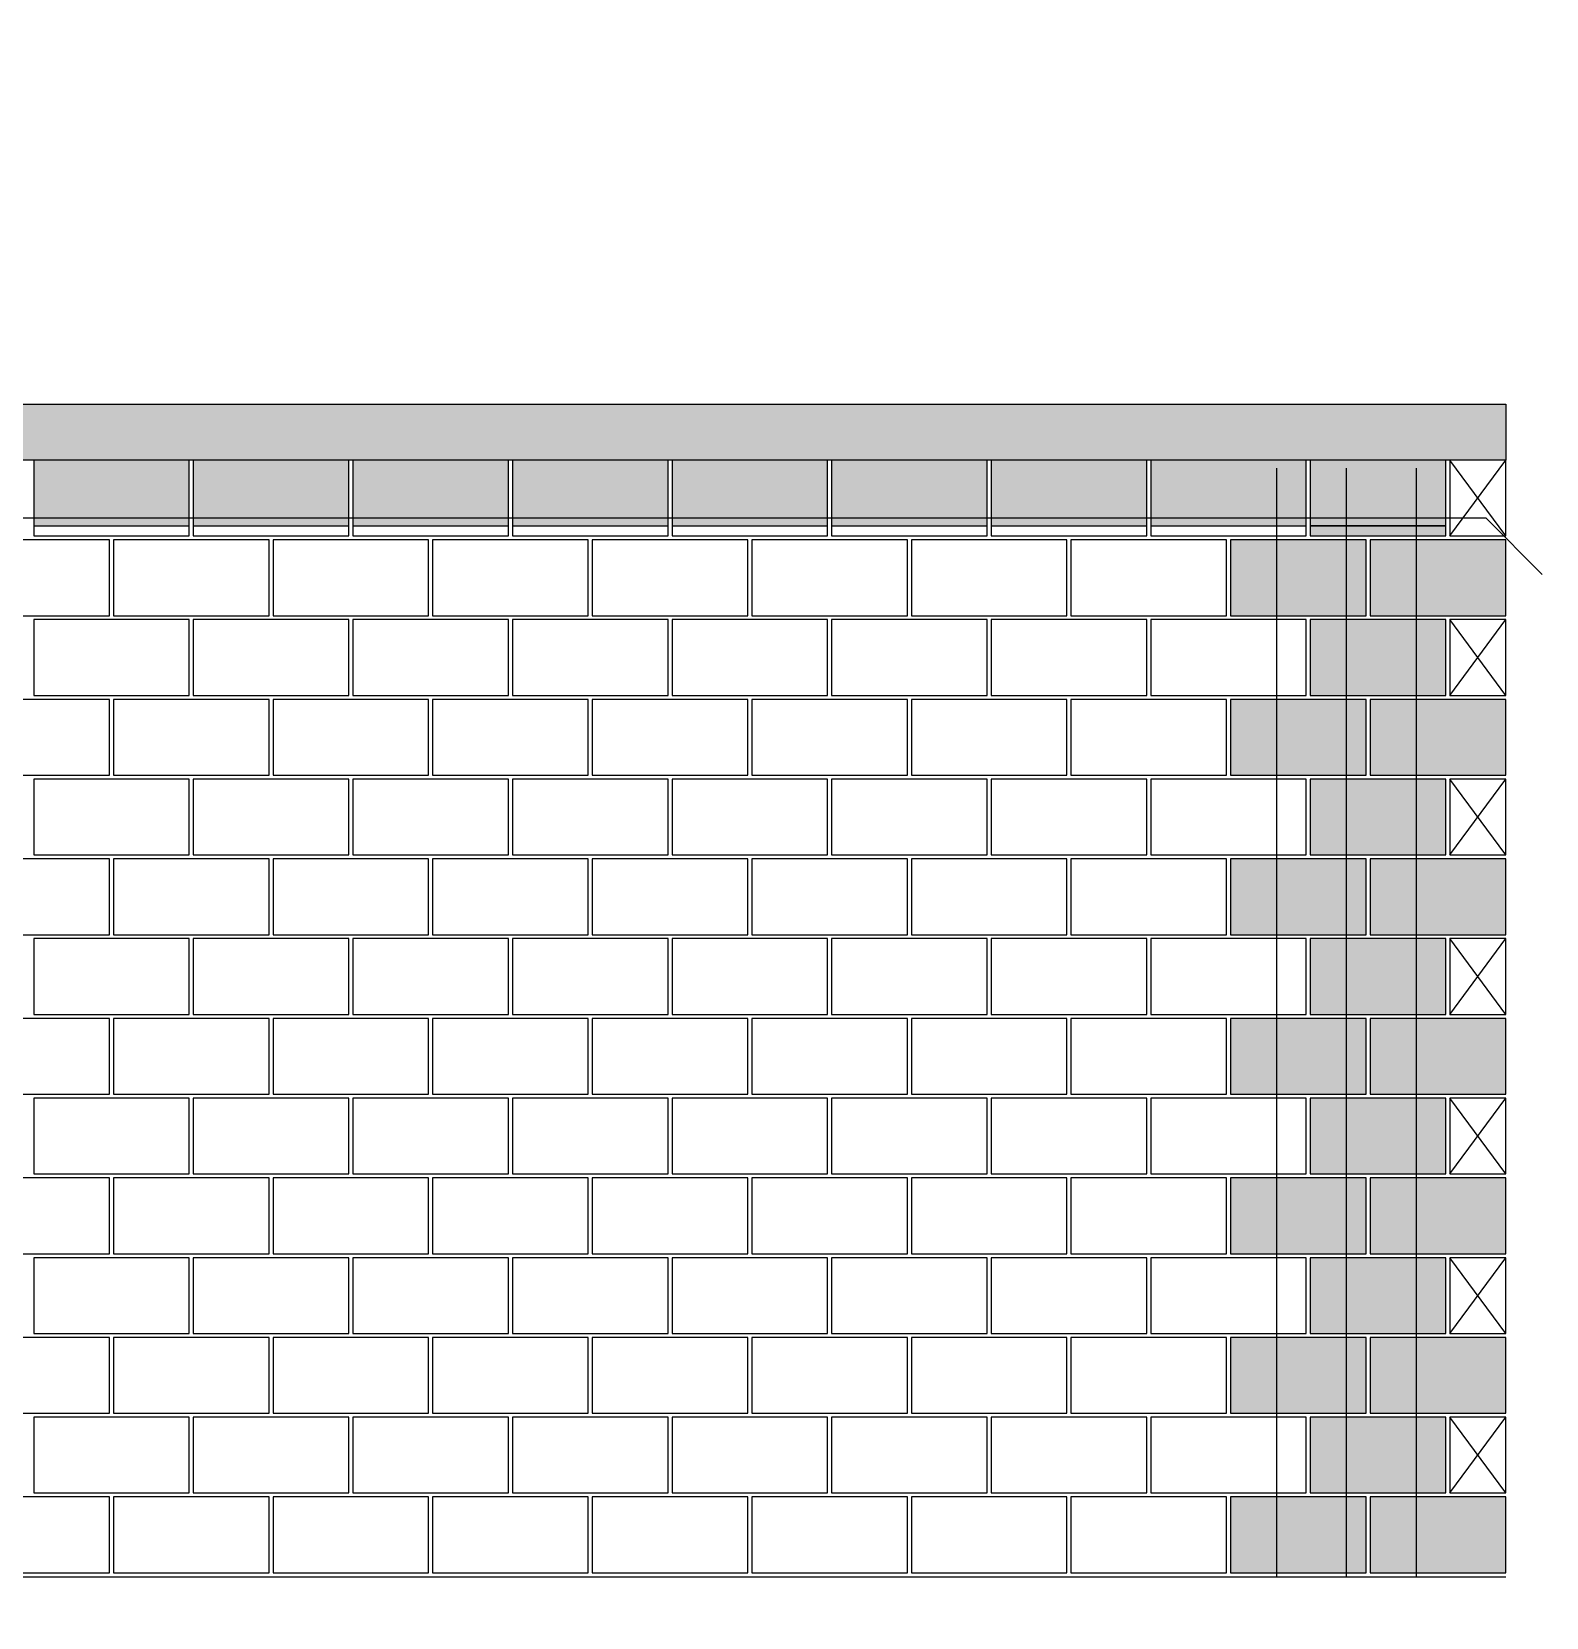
# Model space of a CAD drawing. Extents: x -1.9 to 86, y -1.6 to 60.9.
# Drawn here: x 23.85 to 31.44, y 29.23 to 37.19 of the extents above; entities that cross this region are included whole.
import ezdxf

# ---------------------------------------------------------------- set-up
doc = ezdxf.new("R2010")
doc.units = 0
doc.header["$MEASUREMENT"] = 0
for name, color, linetype in [('PENA_01', 1, 'CONTINUOUS'), ('PENA_02', 2, 'CONTINUOUS'), ('PENA_03', 3, 'CONTINUOUS'), ('PENA_05', 5, 'CONTINUOUS'), ('PENA_09', 254, 'CONTINUOUS'), ('PENA_11', 252, 'CONTINUOUS'), ('PENA_21', 100, 'CONTINUOUS')]:
    doc.layers.add(name, color=color, linetype=linetype)

msp = doc.modelspace()

# ---------------------------------------------------------------- linework, layer by layer
at = {"layer": 'PENA_01', "linetype": 'Continuous'}
for p, q in [((23.8574, 34.7075), (24.6374, 34.7075)), ((24.6574, 34.7075), (25.4374, 34.7075)), ((25.4574, 34.7075), (26.2374, 34.7075)), ((26.2574, 34.7075), (27.0374, 34.7075)), ((27.0574, 34.7075), (27.8374, 34.7075)), ((27.8574, 34.7075), (28.6374, 34.7075)), ((28.6574, 34.7075), (29.4374, 34.7075)), ((29.4574, 34.7075), (30.2374, 34.7075)), ((30.2574, 34.7075), (30.9374, 34.7075))]:
    msp.add_line(p, q, dxfattribs=at)
at = {"layer": 'PENA_02', "linetype": 'Continuous'}
for p, q in [((31.2374, 35.0375), (30.9574, 35.0375)), ((30.9574, 35.0375), (30.9574, 34.6575)), ((31.2374, 34.6575), (31.2374, 35.0375)), ((30.9574, 34.6575), (31.2374, 34.6575)), ((31.2374, 34.2375), (30.9574, 34.2375)), ((30.9574, 34.2375), (30.9574, 33.8575)), ((31.2374, 33.8575), (31.2374, 34.2375)), ((30.9574, 33.8575), (31.2374, 33.8575)), ((31.2374, 33.4375), (30.9574, 33.4375)), ((30.9574, 33.4375), (30.9574, 33.0575)), ((31.2374, 33.0575), (31.2374, 33.4375)), ((30.9574, 33.0575), (31.2374, 33.0575)), ((31.2374, 32.6375), (30.9574, 32.6375)), ((30.9574, 32.6375), (30.9574, 32.2575)), ((31.2374, 32.2575), (31.2374, 32.6375)), ((30.9574, 32.2575), (31.2374, 32.2575)), ((31.2374, 31.8375), (30.9574, 31.8375)), ((30.9574, 31.8375), (30.9574, 31.4575)), ((31.2374, 31.4575), (31.2374, 31.8375)), ((30.9574, 31.4575), (31.2374, 31.4575)), ((31.2374, 31.0375), (30.9574, 31.0375)), ((30.9574, 31.0375), (30.9574, 30.6575)), ((31.2374, 30.6575), (31.2374, 31.0375)), ((30.9574, 30.6575), (31.2374, 30.6575)), ((31.2374, 30.2375), (30.9574, 30.2375)), ((30.9574, 30.2375), (30.9574, 29.8575)), ((31.2374, 29.8575), (31.2374, 30.2375)), ((30.9574, 29.8575), (31.2374, 29.8575)), ((8.2574, 29.4375), (31.2374, 29.4375))]:
    msp.add_line(p, q, dxfattribs=at)
for points in [[(8.2574, 35.3175), (31.2374, 35.3175), (31.2374, 35.0375), (21.5374, 35.0375), (21.5374, 33.8575), (21.2574, 33.8575), (21.2574, 35.0375), (8.2574, 35.0375), (8.2574, 35.3175)], [(23.8574, 34.6575), (24.6374, 34.6575), (24.6374, 35.0375), (23.8574, 35.0375), (23.8574, 34.6575)], [(24.6574, 34.6575), (25.4374, 34.6575), (25.4374, 35.0375), (24.6574, 35.0375), (24.6574, 34.6575)], [(25.4574, 34.6575), (26.2374, 34.6575), (26.2374, 35.0375), (25.4574, 35.0375), (25.4574, 34.6575)], [(26.2574, 34.6575), (27.0374, 34.6575), (27.0374, 35.0375), (26.2574, 35.0375), (26.2574, 34.6575)], [(27.0574, 34.6575), (27.8374, 34.6575), (27.8374, 35.0375), (27.0574, 35.0375), (27.0574, 34.6575)], [(27.8574, 34.6575), (28.6374, 34.6575), (28.6374, 35.0375), (27.8574, 35.0375), (27.8574, 34.6575)], [(28.6574, 34.6575), (29.4374, 34.6575), (29.4374, 35.0375), (28.6574, 35.0375), (28.6574, 34.6575)], [(29.4574, 34.6575), (30.2374, 34.6575), (30.2374, 35.0375), (29.4574, 35.0375), (29.4574, 34.6575)], [(30.2574, 34.6575), (30.9374, 34.6575), (30.9374, 35.0375), (30.2574, 35.0375), (30.2574, 34.6575)], [(23.4574, 34.2575), (24.2374, 34.2575), (24.2374, 34.6375), (23.4574, 34.6375), (23.4574, 34.2575)], [(24.2574, 34.2575), (25.0374, 34.2575), (25.0374, 34.6375), (24.2574, 34.6375), (24.2574, 34.2575)], [(25.0574, 34.2575), (25.8374, 34.2575), (25.8374, 34.6375), (25.0574, 34.6375), (25.0574, 34.2575)], [(25.8574, 34.2575), (26.6374, 34.2575), (26.6374, 34.6375), (25.8574, 34.6375), (25.8574, 34.2575)], [(26.6574, 34.2575), (27.4374, 34.2575), (27.4374, 34.6375), (26.6574, 34.6375), (26.6574, 34.2575)], [(27.4574, 34.2575), (28.2374, 34.2575), (28.2374, 34.6375), (27.4574, 34.6375), (27.4574, 34.2575)], [(28.2574, 34.2575), (29.0374, 34.2575), (29.0374, 34.6375), (28.2574, 34.6375), (28.2574, 34.2575)], [(29.0574, 34.2575), (29.8374, 34.2575), (29.8374, 34.6375), (29.0574, 34.6375), (29.0574, 34.2575)], [(29.8574, 34.2575), (30.5374, 34.2575), (30.5374, 34.6375), (29.8574, 34.6375), (29.8574, 34.2575)], [(30.5574, 34.2575), (31.2374, 34.2575), (31.2374, 34.6375), (30.5574, 34.6375), (30.5574, 34.2575)], [(23.8574, 33.8575), (24.6374, 33.8575), (24.6374, 34.2375), (23.8574, 34.2375), (23.8574, 33.8575)], [(24.6574, 33.8575), (25.4374, 33.8575), (25.4374, 34.2375), (24.6574, 34.2375), (24.6574, 33.8575)], [(25.4574, 33.8575), (26.2374, 33.8575), (26.2374, 34.2375), (25.4574, 34.2375), (25.4574, 33.8575)], [(26.2574, 33.8575), (27.0374, 33.8575), (27.0374, 34.2375), (26.2574, 34.2375), (26.2574, 33.8575)], [(27.0574, 33.8575), (27.8374, 33.8575), (27.8374, 34.2375), (27.0574, 34.2375), (27.0574, 33.8575)], [(27.8574, 33.8575), (28.6374, 33.8575), (28.6374, 34.2375), (27.8574, 34.2375), (27.8574, 33.8575)], [(28.6574, 33.8575), (29.4374, 33.8575), (29.4374, 34.2375), (28.6574, 34.2375), (28.6574, 33.8575)], [(29.4574, 33.8575), (30.2374, 33.8575), (30.2374, 34.2375), (29.4574, 34.2375), (29.4574, 33.8575)], [(30.2574, 33.8575), (30.9374, 33.8575), (30.9374, 34.2375), (30.2574, 34.2375), (30.2574, 33.8575)], [(23.4574, 33.4575), (24.2374, 33.4575), (24.2374, 33.8375), (23.4574, 33.8375), (23.4574, 33.4575)], [(24.2574, 33.4575), (25.0374, 33.4575), (25.0374, 33.8375), (24.2574, 33.8375), (24.2574, 33.4575)], [(25.0574, 33.4575), (25.8374, 33.4575), (25.8374, 33.8375), (25.0574, 33.8375), (25.0574, 33.4575)], [(25.8574, 33.4575), (26.6374, 33.4575), (26.6374, 33.8375), (25.8574, 33.8375), (25.8574, 33.4575)], [(26.6574, 33.4575), (27.4374, 33.4575), (27.4374, 33.8375), (26.6574, 33.8375), (26.6574, 33.4575)], [(27.4574, 33.4575), (28.2374, 33.4575), (28.2374, 33.8375), (27.4574, 33.8375), (27.4574, 33.4575)], [(28.2574, 33.4575), (29.0374, 33.4575), (29.0374, 33.8375), (28.2574, 33.8375), (28.2574, 33.4575)], [(29.0574, 33.4575), (29.8374, 33.4575), (29.8374, 33.8375), (29.0574, 33.8375), (29.0574, 33.4575)], [(29.8574, 33.4575), (30.5374, 33.4575), (30.5374, 33.8375), (29.8574, 33.8375), (29.8574, 33.4575)], [(30.5574, 33.4575), (31.2374, 33.4575), (31.2374, 33.8375), (30.5574, 33.8375), (30.5574, 33.4575)], [(23.8574, 33.0575), (24.6374, 33.0575), (24.6374, 33.4375), (23.8574, 33.4375), (23.8574, 33.0575)], [(24.6574, 33.0575), (25.4374, 33.0575), (25.4374, 33.4375), (24.6574, 33.4375), (24.6574, 33.0575)], [(25.4574, 33.0575), (26.2374, 33.0575), (26.2374, 33.4375), (25.4574, 33.4375), (25.4574, 33.0575)], [(26.2574, 33.0575), (27.0374, 33.0575), (27.0374, 33.4375), (26.2574, 33.4375), (26.2574, 33.0575)], [(27.0574, 33.0575), (27.8374, 33.0575), (27.8374, 33.4375), (27.0574, 33.4375), (27.0574, 33.0575)], [(27.8574, 33.0575), (28.6374, 33.0575), (28.6374, 33.4375), (27.8574, 33.4375), (27.8574, 33.0575)], [(28.6574, 33.0575), (29.4374, 33.0575), (29.4374, 33.4375), (28.6574, 33.4375), (28.6574, 33.0575)], [(29.4574, 33.0575), (30.2374, 33.0575), (30.2374, 33.4375), (29.4574, 33.4375), (29.4574, 33.0575)], [(30.2574, 33.0575), (30.9374, 33.0575), (30.9374, 33.4375), (30.2574, 33.4375), (30.2574, 33.0575)], [(23.4574, 32.6575), (24.2374, 32.6575), (24.2374, 33.0375), (23.4574, 33.0375), (23.4574, 32.6575)], [(24.2574, 32.6575), (25.0374, 32.6575), (25.0374, 33.0375), (24.2574, 33.0375), (24.2574, 32.6575)], [(25.0574, 32.6575), (25.8374, 32.6575), (25.8374, 33.0375), (25.0574, 33.0375), (25.0574, 32.6575)], [(25.8574, 32.6575), (26.6374, 32.6575), (26.6374, 33.0375), (25.8574, 33.0375), (25.8574, 32.6575)], [(26.6574, 32.6575), (27.4374, 32.6575), (27.4374, 33.0375), (26.6574, 33.0375), (26.6574, 32.6575)], [(27.4574, 32.6575), (28.2374, 32.6575), (28.2374, 33.0375), (27.4574, 33.0375), (27.4574, 32.6575)], [(28.2574, 32.6575), (29.0374, 32.6575), (29.0374, 33.0375), (28.2574, 33.0375), (28.2574, 32.6575)], [(29.0574, 32.6575), (29.8374, 32.6575), (29.8374, 33.0375), (29.0574, 33.0375), (29.0574, 32.6575)], [(29.8574, 32.6575), (30.5374, 32.6575), (30.5374, 33.0375), (29.8574, 33.0375), (29.8574, 32.6575)], [(30.5574, 32.6575), (31.2374, 32.6575), (31.2374, 33.0375), (30.5574, 33.0375), (30.5574, 32.6575)], [(23.8574, 32.2575), (24.6374, 32.2575), (24.6374, 32.6375), (23.8574, 32.6375), (23.8574, 32.2575)], [(24.6574, 32.2575), (25.4374, 32.2575), (25.4374, 32.6375), (24.6574, 32.6375), (24.6574, 32.2575)], [(25.4574, 32.2575), (26.2374, 32.2575), (26.2374, 32.6375), (25.4574, 32.6375), (25.4574, 32.2575)], [(26.2574, 32.2575), (27.0374, 32.2575), (27.0374, 32.6375), (26.2574, 32.6375), (26.2574, 32.2575)], [(27.0574, 32.2575), (27.8374, 32.2575), (27.8374, 32.6375), (27.0574, 32.6375), (27.0574, 32.2575)], [(27.8574, 32.2575), (28.6374, 32.2575), (28.6374, 32.6375), (27.8574, 32.6375), (27.8574, 32.2575)], [(28.6574, 32.2575), (29.4374, 32.2575), (29.4374, 32.6375), (28.6574, 32.6375), (28.6574, 32.2575)], [(29.4574, 32.2575), (30.2374, 32.2575), (30.2374, 32.6375), (29.4574, 32.6375), (29.4574, 32.2575)], [(30.2574, 32.2575), (30.9374, 32.2575), (30.9374, 32.6375), (30.2574, 32.6375), (30.2574, 32.2575)], [(23.4574, 31.8575), (24.2374, 31.8575), (24.2374, 32.2375), (23.4574, 32.2375), (23.4574, 31.8575)], [(24.2574, 31.8575), (25.0374, 31.8575), (25.0374, 32.2375), (24.2574, 32.2375), (24.2574, 31.8575)], [(25.0574, 31.8575), (25.8374, 31.8575), (25.8374, 32.2375), (25.0574, 32.2375), (25.0574, 31.8575)], [(25.8574, 31.8575), (26.6374, 31.8575), (26.6374, 32.2375), (25.8574, 32.2375), (25.8574, 31.8575)], [(26.6574, 31.8575), (27.4374, 31.8575), (27.4374, 32.2375), (26.6574, 32.2375), (26.6574, 31.8575)], [(27.4574, 31.8575), (28.2374, 31.8575), (28.2374, 32.2375), (27.4574, 32.2375), (27.4574, 31.8575)], [(28.2574, 31.8575), (29.0374, 31.8575), (29.0374, 32.2375), (28.2574, 32.2375), (28.2574, 31.8575)], [(29.0574, 31.8575), (29.8374, 31.8575), (29.8374, 32.2375), (29.0574, 32.2375), (29.0574, 31.8575)], [(29.8574, 31.8575), (30.5374, 31.8575), (30.5374, 32.2375), (29.8574, 32.2375), (29.8574, 31.8575)], [(30.5574, 31.8575), (31.2374, 31.8575), (31.2374, 32.2375), (30.5574, 32.2375), (30.5574, 31.8575)], [(23.8574, 31.4575), (24.6374, 31.4575), (24.6374, 31.8375), (23.8574, 31.8375), (23.8574, 31.4575)], [(24.6574, 31.4575), (25.4374, 31.4575), (25.4374, 31.8375), (24.6574, 31.8375), (24.6574, 31.4575)], [(25.4574, 31.4575), (26.2374, 31.4575), (26.2374, 31.8375), (25.4574, 31.8375), (25.4574, 31.4575)], [(26.2574, 31.4575), (27.0374, 31.4575), (27.0374, 31.8375), (26.2574, 31.8375), (26.2574, 31.4575)], [(27.0574, 31.4575), (27.8374, 31.4575), (27.8374, 31.8375), (27.0574, 31.8375), (27.0574, 31.4575)], [(27.8574, 31.4575), (28.6374, 31.4575), (28.6374, 31.8375), (27.8574, 31.8375), (27.8574, 31.4575)], [(28.6574, 31.4575), (29.4374, 31.4575), (29.4374, 31.8375), (28.6574, 31.8375), (28.6574, 31.4575)], [(29.4574, 31.4575), (30.2374, 31.4575), (30.2374, 31.8375), (29.4574, 31.8375), (29.4574, 31.4575)], [(30.2574, 31.4575), (30.9374, 31.4575), (30.9374, 31.8375), (30.2574, 31.8375), (30.2574, 31.4575)], [(23.4574, 31.0575), (24.2374, 31.0575), (24.2374, 31.4375), (23.4574, 31.4375), (23.4574, 31.0575)], [(24.2574, 31.0575), (25.0374, 31.0575), (25.0374, 31.4375), (24.2574, 31.4375), (24.2574, 31.0575)], [(25.0574, 31.0575), (25.8374, 31.0575), (25.8374, 31.4375), (25.0574, 31.4375), (25.0574, 31.0575)], [(25.8574, 31.0575), (26.6374, 31.0575), (26.6374, 31.4375), (25.8574, 31.4375), (25.8574, 31.0575)], [(26.6574, 31.0575), (27.4374, 31.0575), (27.4374, 31.4375), (26.6574, 31.4375), (26.6574, 31.0575)], [(27.4574, 31.0575), (28.2374, 31.0575), (28.2374, 31.4375), (27.4574, 31.4375), (27.4574, 31.0575)], [(28.2574, 31.0575), (29.0374, 31.0575), (29.0374, 31.4375), (28.2574, 31.4375), (28.2574, 31.0575)], [(29.0574, 31.0575), (29.8374, 31.0575), (29.8374, 31.4375), (29.0574, 31.4375), (29.0574, 31.0575)], [(29.8574, 31.0575), (30.5374, 31.0575), (30.5374, 31.4375), (29.8574, 31.4375), (29.8574, 31.0575)], [(30.5574, 31.0575), (31.2374, 31.0575), (31.2374, 31.4375), (30.5574, 31.4375), (30.5574, 31.0575)], [(23.8574, 30.6575), (24.6374, 30.6575), (24.6374, 31.0375), (23.8574, 31.0375), (23.8574, 30.6575)], [(24.6574, 30.6575), (25.4374, 30.6575), (25.4374, 31.0375), (24.6574, 31.0375), (24.6574, 30.6575)], [(25.4574, 30.6575), (26.2374, 30.6575), (26.2374, 31.0375), (25.4574, 31.0375), (25.4574, 30.6575)], [(26.2574, 30.6575), (27.0374, 30.6575), (27.0374, 31.0375), (26.2574, 31.0375), (26.2574, 30.6575)], [(27.0574, 30.6575), (27.8374, 30.6575), (27.8374, 31.0375), (27.0574, 31.0375), (27.0574, 30.6575)], [(27.8574, 30.6575), (28.6374, 30.6575), (28.6374, 31.0375), (27.8574, 31.0375), (27.8574, 30.6575)], [(28.6574, 30.6575), (29.4374, 30.6575), (29.4374, 31.0375), (28.6574, 31.0375), (28.6574, 30.6575)], [(29.4574, 30.6575), (30.2374, 30.6575), (30.2374, 31.0375), (29.4574, 31.0375), (29.4574, 30.6575)], [(30.2574, 30.6575), (30.9374, 30.6575), (30.9374, 31.0375), (30.2574, 31.0375), (30.2574, 30.6575)], [(23.4574, 30.2575), (24.2374, 30.2575), (24.2374, 30.6375), (23.4574, 30.6375), (23.4574, 30.2575)], [(24.2574, 30.2575), (25.0374, 30.2575), (25.0374, 30.6375), (24.2574, 30.6375), (24.2574, 30.2575)], [(25.0574, 30.2575), (25.8374, 30.2575), (25.8374, 30.6375), (25.0574, 30.6375), (25.0574, 30.2575)], [(25.8574, 30.2575), (26.6374, 30.2575), (26.6374, 30.6375), (25.8574, 30.6375), (25.8574, 30.2575)], [(26.6574, 30.2575), (27.4374, 30.2575), (27.4374, 30.6375), (26.6574, 30.6375), (26.6574, 30.2575)], [(27.4574, 30.2575), (28.2374, 30.2575), (28.2374, 30.6375), (27.4574, 30.6375), (27.4574, 30.2575)], [(28.2574, 30.2575), (29.0374, 30.2575), (29.0374, 30.6375), (28.2574, 30.6375), (28.2574, 30.2575)], [(29.0574, 30.2575), (29.8374, 30.2575), (29.8374, 30.6375), (29.0574, 30.6375), (29.0574, 30.2575)], [(29.8574, 30.2575), (30.5374, 30.2575), (30.5374, 30.6375), (29.8574, 30.6375), (29.8574, 30.2575)], [(30.5574, 30.2575), (31.2374, 30.2575), (31.2374, 30.6375), (30.5574, 30.6375), (30.5574, 30.2575)], [(23.8574, 29.8575), (24.6374, 29.8575), (24.6374, 30.2375), (23.8574, 30.2375), (23.8574, 29.8575)], [(24.6574, 29.8575), (25.4374, 29.8575), (25.4374, 30.2375), (24.6574, 30.2375), (24.6574, 29.8575)], [(25.4574, 29.8575), (26.2374, 29.8575), (26.2374, 30.2375), (25.4574, 30.2375), (25.4574, 29.8575)], [(26.2574, 29.8575), (27.0374, 29.8575), (27.0374, 30.2375), (26.2574, 30.2375), (26.2574, 29.8575)], [(27.0574, 29.8575), (27.8374, 29.8575), (27.8374, 30.2375), (27.0574, 30.2375), (27.0574, 29.8575)], [(27.8574, 29.8575), (28.6374, 29.8575), (28.6374, 30.2375), (27.8574, 30.2375), (27.8574, 29.8575)], [(28.6574, 29.8575), (29.4374, 29.8575), (29.4374, 30.2375), (28.6574, 30.2375), (28.6574, 29.8575)], [(29.4574, 29.8575), (30.2374, 29.8575), (30.2374, 30.2375), (29.4574, 30.2375), (29.4574, 29.8575)], [(30.2574, 29.8575), (30.9374, 29.8575), (30.9374, 30.2375), (30.2574, 30.2375), (30.2574, 29.8575)], [(23.4574, 29.4575), (24.2374, 29.4575), (24.2374, 29.8375), (23.4574, 29.8375), (23.4574, 29.4575)], [(24.2574, 29.4575), (25.0374, 29.4575), (25.0374, 29.8375), (24.2574, 29.8375), (24.2574, 29.4575)], [(25.0574, 29.4575), (25.8374, 29.4575), (25.8374, 29.8375), (25.0574, 29.8375), (25.0574, 29.4575)], [(25.8574, 29.4575), (26.6374, 29.4575), (26.6374, 29.8375), (25.8574, 29.8375), (25.8574, 29.4575)], [(26.6574, 29.4575), (27.4374, 29.4575), (27.4374, 29.8375), (26.6574, 29.8375), (26.6574, 29.4575)], [(27.4574, 29.4575), (28.2374, 29.4575), (28.2374, 29.8375), (27.4574, 29.8375), (27.4574, 29.4575)], [(28.2574, 29.4575), (29.0374, 29.4575), (29.0374, 29.8375), (28.2574, 29.8375), (28.2574, 29.4575)], [(29.0574, 29.4575), (29.8374, 29.4575), (29.8374, 29.8375), (29.0574, 29.8375), (29.0574, 29.4575)], [(29.8574, 29.4575), (30.5374, 29.4575), (30.5374, 29.8375), (29.8574, 29.8375), (29.8574, 29.4575)], [(30.5574, 29.4575), (31.2374, 29.4575), (31.2374, 29.8375), (30.5574, 29.8375), (30.5574, 29.4575)]]:
    msp.add_lwpolyline(points, dxfattribs=at)
at = {"layer": 'PENA_03', "linetype": 'Continuous'}
for p, q in [((30.9574, 34.6575), (31.2374, 35.0375)), ((31.2374, 34.6575), (30.9574, 35.0375)), ((30.9574, 33.8575), (31.2374, 34.2375)), ((31.2374, 33.8575), (30.9574, 34.2375)), ((30.9574, 33.0575), (31.2374, 33.4375)), ((31.2374, 33.0575), (30.9574, 33.4375)), ((30.9574, 32.2575), (31.2374, 32.6375)), ((31.2374, 32.2575), (30.9574, 32.6375)), ((30.9574, 31.4575), (31.2374, 31.8375)), ((31.2374, 31.4575), (30.9574, 31.8375)), ((30.9574, 30.6575), (31.2374, 31.0375)), ((31.2374, 30.6575), (30.9574, 31.0375)), ((30.9574, 29.8575), (31.2374, 30.2375)), ((31.2374, 29.8575), (30.9574, 30.2375))]:
    msp.add_line(p, q, dxfattribs=at)
at = {"layer": 'PENA_05', "linetype": 'Continuous'}
for p, q in [((19.3474, 34.7474), (31.1374, 34.7476)), ((31.1374, 34.7476), (31.4202, 34.4648))]:
    msp.add_line(p, q, dxfattribs=at)
for points in [[(30.0874, 34.9975), (30.0874, 29.4375)], [(30.4374, 34.9975), (30.4374, 29.4375)], [(30.7874, 34.9975), (30.7874, 29.4375)]]:
    msp.add_lwpolyline(points, dxfattribs=at)
at = {"layer": 'PENA_09', "linetype": 'Continuous'}
for points in [[(23.8574, 34.7075), (24.6374, 34.7075), (24.6374, 35.0375), (23.8574, 35.0375), (23.8574, 34.7075)], [(24.6574, 34.7075), (25.4374, 34.7075), (25.4374, 35.0375), (24.6574, 35.0375), (24.6574, 34.7075)], [(25.4574, 34.7075), (26.2374, 34.7075), (26.2374, 35.0375), (25.4574, 35.0375), (25.4574, 34.7075)], [(26.2574, 34.7075), (27.0374, 34.7075), (27.0374, 35.0375), (26.2574, 35.0375), (26.2574, 34.7075)], [(27.0574, 34.7075), (27.8374, 34.7075), (27.8374, 35.0375), (27.0574, 35.0375), (27.0574, 34.7075)], [(27.8574, 34.7075), (28.6374, 34.7075), (28.6374, 35.0375), (27.8574, 35.0375), (27.8574, 34.7075)], [(28.6574, 34.7075), (29.4374, 34.7075), (29.4374, 35.0375), (28.6574, 35.0375), (28.6574, 34.7075)], [(29.4574, 34.7075), (30.2374, 34.7075), (30.2374, 35.0375), (29.4574, 35.0375), (29.4574, 34.7075)], [(30.2574, 34.7075), (30.9374, 34.7075), (30.9374, 35.0375), (30.2574, 35.0375), (30.2574, 34.7075)]]:
    msp.add_lwpolyline(points, dxfattribs=at)
for points in [[(23.8574, 34.7075), (24.6374, 34.7075), (24.6374, 35.0375)], [(23.8574, 34.7075), (24.6374, 35.0375), (23.8574, 35.0375)], [(23.8574, 34.7075), (23.8574, 35.0375), (23.8574, 34.7075)], [(24.6574, 34.7075), (25.4374, 34.7075), (25.4374, 35.0375)], [(24.6574, 34.7075), (25.4374, 35.0375), (24.6574, 35.0375)], [(24.6574, 34.7075), (24.6574, 35.0375), (24.6574, 34.7075)], [(25.4574, 34.7075), (26.2374, 34.7075), (26.2374, 35.0375)], [(25.4574, 34.7075), (26.2374, 35.0375), (25.4574, 35.0375)], [(25.4574, 34.7075), (25.4574, 35.0375), (25.4574, 34.7075)], [(26.2574, 34.7075), (27.0374, 34.7075), (27.0374, 35.0375)], [(26.2574, 34.7075), (27.0374, 35.0375), (26.2574, 35.0375)], [(26.2574, 34.7075), (26.2574, 35.0375), (26.2574, 34.7075)], [(27.0574, 34.7075), (27.8374, 34.7075), (27.8374, 35.0375)], [(27.0574, 34.7075), (27.8374, 35.0375), (27.0574, 35.0375)], [(27.0574, 34.7075), (27.0574, 35.0375), (27.0574, 34.7075)], [(27.8574, 34.7075), (28.6374, 34.7075), (28.6374, 35.0375)], [(27.8574, 34.7075), (28.6374, 35.0375), (27.8574, 35.0375)], [(27.8574, 34.7075), (27.8574, 35.0375), (27.8574, 34.7075)], [(28.6574, 34.7075), (29.4374, 34.7075), (29.4374, 35.0375)], [(28.6574, 34.7075), (29.4374, 35.0375), (28.6574, 35.0375)], [(28.6574, 34.7075), (28.6574, 35.0375), (28.6574, 34.7075)], [(29.4574, 34.7075), (30.2374, 34.7075), (30.2374, 35.0375)], [(29.4574, 34.7075), (30.2374, 35.0375), (29.4574, 35.0375)], [(29.4574, 34.7075), (29.4574, 35.0375), (29.4574, 34.7075)], [(30.2574, 34.7075), (30.9374, 34.7075), (30.9374, 35.0375)], [(30.2574, 34.7075), (30.9374, 35.0375), (30.2574, 35.0375)], [(30.2574, 34.7075), (30.2574, 35.0375), (30.2574, 34.7075)]]:
    msp.add_solid(points, dxfattribs=at)
at = {"layer": 'PENA_11', "linetype": 'Continuous'}
for points in [[(21.2574, 35.0375), (8.2574, 35.3175), (31.2374, 35.3175)], [(21.2574, 35.0375), (31.2374, 35.3175), (21.5374, 35.0375)], [(21.5374, 35.0375), (31.2374, 35.3175), (31.2374, 35.0375)]]:
    msp.add_solid(points, dxfattribs=at)
at = {"layer": 'PENA_21', "linetype": 'Continuous'}
for points in [[(30.2574, 34.6575), (30.9374, 34.6575), (30.9374, 34.7075), (30.2574, 34.7075), (30.2574, 34.6575)], [(29.8574, 34.2575), (30.5374, 34.2575), (30.5374, 34.6375), (29.8574, 34.6375), (29.8574, 34.2575)], [(30.5574, 34.2575), (31.2374, 34.2575), (31.2374, 34.6375), (30.5574, 34.6375), (30.5574, 34.2575)], [(30.2574, 33.8575), (30.9374, 33.8575), (30.9374, 34.2375), (30.2574, 34.2375), (30.2574, 33.8575)], [(29.8574, 33.4575), (30.5374, 33.4575), (30.5374, 33.8375), (29.8574, 33.8375), (29.8574, 33.4575)], [(30.5574, 33.4575), (31.2374, 33.4575), (31.2374, 33.8375), (30.5574, 33.8375), (30.5574, 33.4575)], [(30.2574, 33.0575), (30.9374, 33.0575), (30.9374, 33.4375), (30.2574, 33.4375), (30.2574, 33.0575)], [(29.8574, 32.6575), (30.5374, 32.6575), (30.5374, 33.0375), (29.8574, 33.0375), (29.8574, 32.6575)], [(30.5574, 32.6575), (31.2374, 32.6575), (31.2374, 33.0375), (30.5574, 33.0375), (30.5574, 32.6575)], [(30.2574, 32.2575), (30.9374, 32.2575), (30.9374, 32.6375), (30.2574, 32.6375), (30.2574, 32.2575)], [(29.8574, 31.8575), (30.5374, 31.8575), (30.5374, 32.2375), (29.8574, 32.2375), (29.8574, 31.8575)], [(30.5574, 31.8575), (31.2374, 31.8575), (31.2374, 32.2375), (30.5574, 32.2375), (30.5574, 31.8575)], [(30.2574, 31.4575), (30.9374, 31.4575), (30.9374, 31.8375), (30.2574, 31.8375), (30.2574, 31.4575)], [(29.8574, 31.0575), (30.5374, 31.0575), (30.5374, 31.4375), (29.8574, 31.4375), (29.8574, 31.0575)], [(30.5574, 31.0575), (31.2374, 31.0575), (31.2374, 31.4375), (30.5574, 31.4375), (30.5574, 31.0575)], [(30.2574, 30.6575), (30.9374, 30.6575), (30.9374, 31.0375), (30.2574, 31.0375), (30.2574, 30.6575)], [(29.8574, 30.2575), (30.5374, 30.2575), (30.5374, 30.6375), (29.8574, 30.6375), (29.8574, 30.2575)], [(30.5574, 30.2575), (31.2374, 30.2575), (31.2374, 30.6375), (30.5574, 30.6375), (30.5574, 30.2575)], [(30.2574, 29.8575), (30.9374, 29.8575), (30.9374, 30.2375), (30.2574, 30.2375), (30.2574, 29.8575)], [(29.8574, 29.4575), (30.5374, 29.4575), (30.5374, 29.8375), (29.8574, 29.8375), (29.8574, 29.4575)], [(30.5574, 29.4575), (31.2374, 29.4575), (31.2374, 29.8375), (30.5574, 29.8375), (30.5574, 29.4575)]]:
    msp.add_lwpolyline(points, dxfattribs=at)
for points in [[(30.2574, 34.6575), (30.9374, 34.6575), (30.9374, 34.7075)], [(30.2574, 34.6575), (30.9374, 34.7075), (30.2574, 34.7075)], [(30.2574, 34.6575), (30.2574, 34.7075), (30.2574, 34.6575)], [(29.8574, 34.2575), (30.5374, 34.2575), (30.5374, 34.6375)], [(29.8574, 34.2575), (30.5374, 34.6375), (29.8574, 34.6375)], [(29.8574, 34.2575), (29.8574, 34.6375), (29.8574, 34.2575)], [(30.5574, 34.2575), (31.2374, 34.2575), (31.2374, 34.6375)], [(30.5574, 34.2575), (31.2374, 34.6375), (30.5574, 34.6375)], [(30.5574, 34.2575), (30.5574, 34.6375), (30.5574, 34.2575)], [(30.2574, 33.8575), (30.9374, 33.8575), (30.9374, 34.2375)], [(30.2574, 33.8575), (30.9374, 34.2375), (30.2574, 34.2375)], [(30.2574, 33.8575), (30.2574, 34.2375), (30.2574, 33.8575)], [(29.8574, 33.4575), (30.5374, 33.4575), (30.5374, 33.8375)], [(29.8574, 33.4575), (30.5374, 33.8375), (29.8574, 33.8375)], [(29.8574, 33.4575), (29.8574, 33.8375), (29.8574, 33.4575)], [(30.5574, 33.4575), (31.2374, 33.4575), (31.2374, 33.8375)], [(30.5574, 33.4575), (31.2374, 33.8375), (30.5574, 33.8375)], [(30.5574, 33.4575), (30.5574, 33.8375), (30.5574, 33.4575)], [(30.2574, 33.0575), (30.9374, 33.0575), (30.9374, 33.4375)], [(30.2574, 33.0575), (30.9374, 33.4375), (30.2574, 33.4375)], [(30.2574, 33.0575), (30.2574, 33.4375), (30.2574, 33.0575)], [(29.8574, 32.6575), (30.5374, 32.6575), (30.5374, 33.0375)], [(29.8574, 32.6575), (30.5374, 33.0375), (29.8574, 33.0375)], [(29.8574, 32.6575), (29.8574, 33.0375), (29.8574, 32.6575)], [(30.5574, 32.6575), (31.2374, 32.6575), (31.2374, 33.0375)], [(30.5574, 32.6575), (31.2374, 33.0375), (30.5574, 33.0375)], [(30.5574, 32.6575), (30.5574, 33.0375), (30.5574, 32.6575)], [(30.2574, 32.2575), (30.9374, 32.2575), (30.9374, 32.6375)], [(30.2574, 32.2575), (30.9374, 32.6375), (30.2574, 32.6375)], [(30.2574, 32.2575), (30.2574, 32.6375), (30.2574, 32.2575)], [(29.8574, 31.8575), (30.5374, 31.8575), (30.5374, 32.2375)], [(29.8574, 31.8575), (30.5374, 32.2375), (29.8574, 32.2375)], [(29.8574, 31.8575), (29.8574, 32.2375), (29.8574, 31.8575)], [(30.5574, 31.8575), (31.2374, 31.8575), (31.2374, 32.2375)], [(30.5574, 31.8575), (31.2374, 32.2375), (30.5574, 32.2375)], [(30.5574, 31.8575), (30.5574, 32.2375), (30.5574, 31.8575)], [(30.2574, 31.4575), (30.9374, 31.4575), (30.9374, 31.8375)], [(30.2574, 31.4575), (30.9374, 31.8375), (30.2574, 31.8375)], [(30.2574, 31.4575), (30.2574, 31.8375), (30.2574, 31.4575)], [(29.8574, 31.0575), (30.5374, 31.0575), (30.5374, 31.4375)], [(29.8574, 31.0575), (30.5374, 31.4375), (29.8574, 31.4375)], [(29.8574, 31.0575), (29.8574, 31.4375), (29.8574, 31.0575)], [(30.5574, 31.0575), (31.2374, 31.0575), (31.2374, 31.4375)], [(30.5574, 31.0575), (31.2374, 31.4375), (30.5574, 31.4375)], [(30.5574, 31.0575), (30.5574, 31.4375), (30.5574, 31.0575)], [(30.2574, 30.6575), (30.9374, 30.6575), (30.9374, 31.0375)], [(30.2574, 30.6575), (30.9374, 31.0375), (30.2574, 31.0375)], [(30.2574, 30.6575), (30.2574, 31.0375), (30.2574, 30.6575)], [(29.8574, 30.2575), (30.5374, 30.2575), (30.5374, 30.6375)], [(29.8574, 30.2575), (30.5374, 30.6375), (29.8574, 30.6375)], [(29.8574, 30.2575), (29.8574, 30.6375), (29.8574, 30.2575)], [(30.5574, 30.2575), (31.2374, 30.2575), (31.2374, 30.6375)], [(30.5574, 30.2575), (31.2374, 30.6375), (30.5574, 30.6375)], [(30.5574, 30.2575), (30.5574, 30.6375), (30.5574, 30.2575)], [(30.2574, 29.8575), (30.9374, 29.8575), (30.9374, 30.2375)], [(30.2574, 29.8575), (30.9374, 30.2375), (30.2574, 30.2375)], [(30.2574, 29.8575), (30.2574, 30.2375), (30.2574, 29.8575)], [(29.8574, 29.4575), (30.5374, 29.4575), (30.5374, 29.8375)], [(29.8574, 29.4575), (30.5374, 29.8375), (29.8574, 29.8375)], [(29.8574, 29.4575), (29.8574, 29.8375), (29.8574, 29.4575)], [(30.5574, 29.4575), (31.2374, 29.4575), (31.2374, 29.8375)], [(30.5574, 29.4575), (31.2374, 29.8375), (30.5574, 29.8375)], [(30.5574, 29.4575), (30.5574, 29.8375), (30.5574, 29.4575)]]:
    msp.add_solid(points, dxfattribs=at)

doc.saveas('drawing.dxf')
